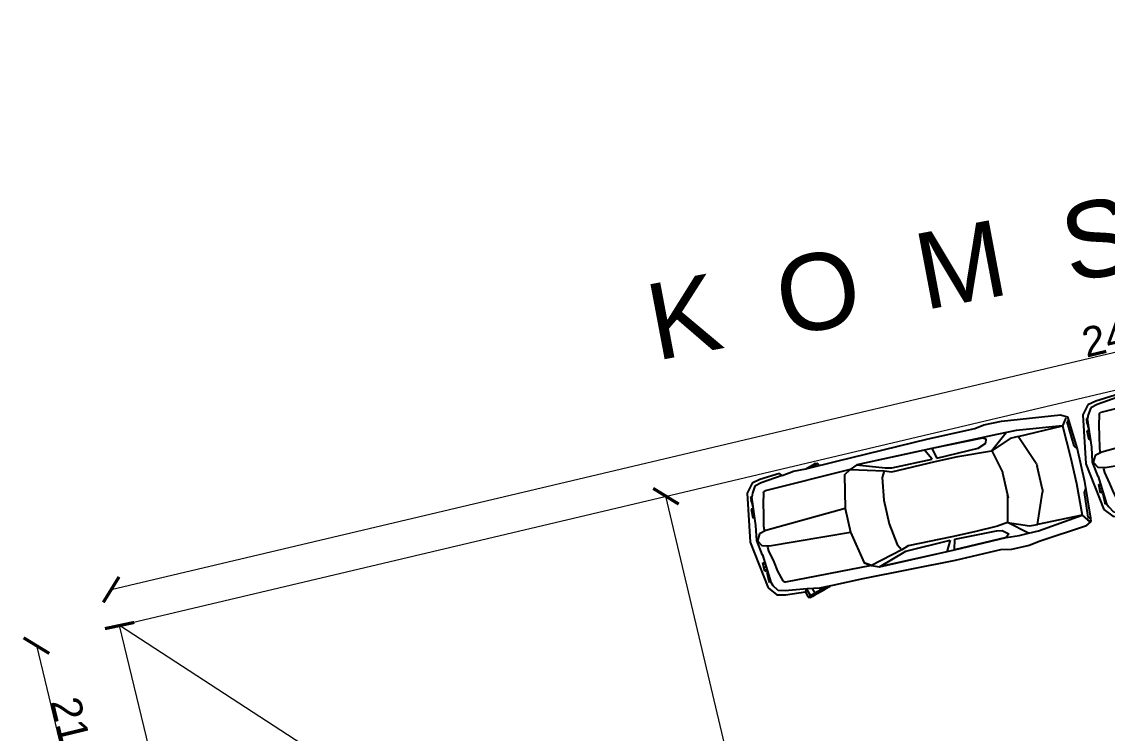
# Model space of a CAD drawing. Header units: millimetres. Extents: x 38129 to 72024, y -56282 to 16512.
# Drawn here: x 40684.6 to 40812.5, y -44428 to -44344.1 of the extents above; entities that cross this region are included whole.
import ezdxf

# ---------------------------------------------------------------- set-up
doc = ezdxf.new("R2010")
doc.units = ezdxf.units.MM
for name, color, linetype, lineweight in [('ARABA', 167, 'Continuous', 25), ('DIŞÖLÇÜ', 37, 'Continuous', 0), ('mahal', 7, 'Continuous', 5)]:
    doc.layers.add(name, color=color, linetype=linetype, lineweight=lineweight)
doc.styles.get("Standard").update_dxf_attribs({"font": 'arial.ttf'})
doc.dimstyles.new('VAZIYET', dxfattribs={"dimtxt": 35, "dimasz": 25, "dimexe": 12, "dimexo": 2, "dimtad": 1, "dimdec": 0, "dimzin": 12, "dimtxsty": 'Standard', "dimblk": 'ARCHTICK', "dimcen": -8, "dimse1": 1, "dimse2": 1, "dimadec": 0, "dimazin": 0, "dimtfac": 1, "dimtdec": 0, "dimtmove": 0, "dimatfit": 3, "dimldrblk": 'DOT', "dimfxl": 0, "dimarcsym": 0})

# ---------------------------------------------------------------- blocks, each defined once
blk = doc.blocks.new('_ArchTick')
at = {"color": 0, "linetype": 'ByBlock', "const_width": 0.15}
blk.add_lwpolyline([(-0.5, -0.5), (0.5, 0.5)], dxfattribs=at)
blk = doc.blocks.new('*D76')
at = {"layer": 'Defpoints', "color": 0, "transparency": 16777216}
for p in [(39938.2, -23171), (39948.2, -23213.3), (37545, -23782.5)]:
    blk.add_point(p, dxfattribs=at)
at = {"layer": 'DIŞÖLÇÜ', "color": 0, "lineweight": -2, "transparency": 16777216}
blk.add_line((37535, -23740.2), (39938.2, -23171), dxfattribs=at)
at = {"layer": 'DIŞÖLÇÜ', "color": 0, "lineweight": -2, "transparency": 16777216, "xscale": 25, "yscale": 25, "zscale": 25}
for p, rotation in [((39938.2, -23171), 13.32625407379198), ((37535, -23740.2), 193.326254073792)]:
    blk.add_blockref('_ArchTick', p, dxfattribs=dict(at, rotation=rotation))
at = {"layer": 'DIŞÖLÇÜ', "color": 0, "transparency": 16777216, "insert": (38732.3, -23437.6), "char_height": 35, "attachment_point": 5, "rotation": 13.3263}
blk.add_mtext('2470', dxfattribs=at)
blk = doc.blocks.new('_Dot')
at = {"color": 0, "lineweight": -2}
blk.add_line((-0.5, 0), (-1, 0), dxfattribs=at)
at = {"color": 0, "lineweight": 30, "const_width": 0.5}
blk.add_lwpolyline([(-0.25, 0, 1), (0.25, 0, 1)], format="xyb", close=True, dxfattribs=at)
blk = doc.blocks.new('*D65')
at = {"layer": 'Defpoints', "color": 0, "transparency": 16777216}
for p in [(37545, -23782.5), (37596, -23993.5), (37498, -24017.2)]:
    blk.add_point(p, dxfattribs=at)
at = {"layer": 'DIŞÖLÇÜ', "color": 0, "lineweight": -2, "transparency": 16777216}
blk.add_line((37447, -23806.2), (37498, -24017.2), dxfattribs=at)
at = {"layer": 'DIŞÖLÇÜ', "color": 0, "lineweight": -2, "transparency": 16777216, "xscale": 25, "yscale": 25, "zscale": 25}
for p, rotation in [((37447, -23806.2), 103.593712434733), ((37498, -24017.2), 283.593712434733)]:
    blk.add_blockref('_ArchTick', p, dxfattribs=dict(at, rotation=rotation))
at = {"layer": 'DIŞÖLÇÜ', "color": 0, "transparency": 16777216, "insert": (37490.2, -23907.4), "char_height": 35, "attachment_point": 5, "rotation": 283.5937}
blk.add_mtext('217', dxfattribs=at)
blk = doc.blocks.new('ARABA PLAN2')
at = {"layer": 'ARABA'}
for p, q in [((-383.6, 66.6), (-390.9, 62.5)), ((-315.1, 74.1), (-383.6, 66.6)), ((-294, 74.4), (-315.1, 74.1)), ((-283.2, 72.6), (-294, 74.4)), ((-227.6, 72.6), (-283.2, 72.6)), ((-118.5, 70.2), (-227.6, 72.6)), ((-81.7, 69.3), (-118.5, 70.2)), ((-96.6, 72.2), (-97.3, 69.8)), ((-93.8, 73.1), (-96.6, 72.2)), ((-96.6, 72.2), (-87.4, 69.5)), ((-93.6, 71.3), (-94.3, 69.6)), ((-92.5, 72.6), (-93.8, 73.1)), ((-91.1, 72.2), (-93.6, 71.3)), ((-93.6, 71.3), (-93.6, 71.3)), ((-81.7, 69.3), (-92.5, 72.6)), ((-66.9, 69.8), (-81.7, 69.3)), ((-52.9, 67.5), (-66.9, 69.8)), ((-52.9, 67.5), (-50.4, 70.5)), ((-52.9, 67.5), (-27.5, 64.5)), ((-50.4, 70.5), (-26.8, 68.8)), ((-27.5, 64.5), (-19.5, 62.3)), ((-26.8, 68.8), (-17.1, 66.6)), ((-17.1, 66.6), (-8.9, 56.5)), ((-391.4, 58.5), (-393.8, 23.6)), ((-390.9, 62.5), (-391.4, 58.5)), ((-391.4, 58.5), (-388.8, 57)), ((-388.8, 57), (-390.9, 28)), ((-389.2, 61.3), (-387.6, 60)), ((-387.6, 60), (-383, 53.4)), ((-383, 53.4), (-384.3, 16)), ((-383, 53.4), (-329.2, 60)), ((-330, 52.7), (-383, 53.4)), ((-343.6, 17.3), (-330, 52.7)), ((-330, 52.7), (-320.5, 52.2)), ((-329.2, 60), (-306.3, 60.3)), ((-320.5, 52.2), (-296.6, 42.9)), ((-296.3, 42.9), (-317.6, 60.1)), ((-306.3, 60.3), (-229.1, 60.6)), ((-293.1, 57.7), (-289.1, 59.7)), ((-291.6, 53), (-293.1, 57.7)), ((-281.9, 49.3), (-291.6, 53)), ((-289.1, 59.7), (-229.3, 60.5)), ((-229.3, 60.5), (-232.5, 48.4)), ((-229.1, 60.6), (-140.1, 60.9)), ((-227.1, 48.4), (-220.4, 60.6)), ((-220.4, 60.6), (-140.1, 60.9)), ((-171.7, 50.5), (-179, 48.8)), ((-140.1, 60.9), (-171.7, 50.5)), ((-131.6, 57.3), (-169.8, 47.3)), ((-140.1, 60.9), (-131.6, 57.3)), ((-131.6, 57.3), (-123.9, 52.6)), ((-123.9, 52.6), (-131.6, 57.3)), ((-131.6, 57.3), (-29.9, 54.5)), ((-123.9, 52.6), (-116.1, 14.4)), ((-27.5, 52.6), (-24.2, 40.3)), ((-19.5, 62.3), (-14.9, 55)), ((-14.9, 55), (-13.2, 50.9)), ((-10.7, 17.7), (-13.2, 50.9)), ((-13.2, 50.9), (-11.8, 50.9)), ((-11.8, 50.9), (-11.8, 49.9)), ((-8.9, 56.5), (0, 0)), ((-296.6, 42.9), (-303.1, 16.9)), ((-256.8, 44.9), (-296.3, 42.9)), ((-232.5, 48.4), (-281.9, 49.3)), ((-229.6, 45), (-256.8, 44.9)), ((-178.1, 44.4), (-229.6, 45)), ((-179, 48.8), (-227.1, 48.4)), ((-169.8, 47.3), (-178.1, 44.4)), ((-169.8, 47.3), (-165.8, 40.1)), ((-165.8, 40.1), (-162.1, 14.1)), ((-24.2, 40.3), (-22.2, 28.6)), ((-13.1, 49.9), (-11.8, 49.9)), ((-11.8, 47.9), (-12.9, 47.9)), ((-12.7, 45), (-11.8, 45)), ((-12.5, 42.2), (-11.7, 42.2)), ((-11.7, 39.8), (-12.3, 39.8)), ((-11.8, 39.2), (-12.3, 39.2)), ((-11.8, 49.9), (-11.8, 39.2)), ((-11.8, 45), (-11.8, 47.9)), ((-11.8, 45), (-11.8, 45)), ((-390.9, 28), (-393.8, 23.6)), ((-22.2, 28.6), (-19.2, 14.8)), ((-12.1, 37.2), (-9.3, 37.2)), ((-12, 35.7), (-9.3, 35.7)), ((-9.3, 32.2), (-11.8, 32.2)), ((-11.5, 28.6), (-9.3, 28.6)), ((-9.3, 27.1), (-11.4, 27.1)), ((-9.3, 37.2), (-9.3, 27.1)), ((-393.8, 23.6), (-394, -15.3)), ((-384.3, 16), (-384.3, -15.5)), ((-344.2, -13.8), (-344.2, 14.3)), ((-303.3, 15.1), (-303.3, -14.6)), ((-162.1, 14.1), (-162.1, -14)), ((-116.1, 14.4), (-116.1, -13.9)), ((-116.1, 14.4), (-20.8, 9.5)), ((-19.2, 14.8), (-18.8, 10.6)), ((-7.9, 0.3), (-10.7, 17.7)), ((-20.8, 9.5), (-12.5, 7.2)), ((-18.8, 10.6), (-18.8, 8.9)), ((-12.5, 7.2), (-8.6, 0)), ((-8.6, 0), (-12.5, -6.7)), ((-10.7, -17.5), (-7.9, 0.3)), ((0, 0), (-8.9, -56)), ((-303.1, -11.4), (-296.3, -42.4)), ((-20.8, -9), (-116.1, -13.9)), ((-12.5, -6.7), (-20.8, -9)), ((-19.2, -14.3), (-18.8, -10.1)), ((-18.8, -10.1), (-18.8, -8.4)), ((-394, -15.3), (-391.4, -58.1)), ((-393.8, -23.1), (-390.9, -27.5)), ((-384.3, -15.5), (-382.9, -52.9)), ((-330, -52.2), (-343.6, -16.8)), ((-162.1, -14), (-165.8, -39.6)), ((-116.1, -13.9), (-123.9, -52.1)), ((-22.2, -28.1), (-19.2, -14.3)), ((-10.7, -17.2), (-13.2, -50.4)), ((-390.9, -27.5), (-388.8, -56.5)), ((-24.2, -39.8), (-22.2, -28.1)), ((-12.1, -36.7), (-9.3, -36.7)), ((-12, -35.2), (-9.3, -35.2)), ((-9.3, -31.7), (-11.8, -31.7)), ((-11.5, -28.1), (-9.3, -28.1)), ((-9.3, -26.6), (-11.4, -26.6)), ((-9.3, -36.7), (-9.3, -26.6)), ((-296.3, -42.4), (-320.5, -51.7)), ((-317.6, -59.6), (-296.3, -42.4)), ((-296.3, -42.4), (-284.1, -44)), ((-288.2, -49.8), (-294.9, -55.2)), ((-281.9, -48.8), (-288.2, -49.8)), ((-284.1, -44), (-256.8, -44.4)), ((-232.5, -47.9), (-281.9, -48.8)), ((-256.8, -44.4), (-229.6, -44.5)), ((-229.3, -60), (-232.5, -47.9)), ((-229.6, -44.5), (-178.1, -43.9)), ((-227.1, -47.9), (-220.4, -60.1)), ((-174.2, -49.3), (-227.1, -47.9)), ((-178.1, -43.9), (-169.8, -46.8)), ((-140.1, -60.4), (-174.2, -49.3)), ((-165.8, -39.6), (-169.8, -46.8)), ((-169.8, -46.8), (-131.6, -56.8)), ((-27.5, -52.1), (-24.2, -39.8)), ((-13.1, -49.4), (-11.8, -49.4)), ((-11.8, -47.4), (-12.9, -47.4)), ((-12.7, -44.5), (-11.8, -44.5)), ((-12.5, -41.7), (-11.7, -41.7)), ((-11.8, -38.7), (-12.3, -38.7)), ((-11.7, -39.3), (-12.3, -39.3)), ((-11.8, -49.4), (-11.8, -38.7)), ((-11.8, -44.5), (-11.8, -47.4)), ((-11.8, -44.5), (-11.8, -44.5)), ((-11.8, -50.4), (-11.8, -49.4)), ((-388.8, -56.5), (-391.4, -58.1)), ((-391.4, -58.1), (-390.9, -62)), ((-389.2, -60.8), (-390.9, -62)), ((-390.9, -62), (-383.6, -66.1)), ((-387.6, -59.5), (-389.2, -60.8)), ((-382.9, -52.9), (-387.6, -59.5)), ((-382.9, -52.9), (-330, -52.2)), ((-329.2, -59.5), (-382.9, -52.9)), ((-320.5, -51.7), (-330, -52.2)), ((-317.6, -59.6), (-329.2, -59.5)), ((-306.3, -59.8), (-317.6, -59.6)), ((-291.2, -59.1), (-306.3, -59.8)), ((-294.9, -55.2), (-291.2, -59.1)), ((-229.3, -60), (-291.2, -59.1)), ((-291.2, -59.1), (-229.3, -60)), ((-140.1, -60.4), (-229.3, -60)), ((-220.4, -60.1), (-140.1, -60.4)), ((-131.6, -56.8), (-140.1, -60.4)), ((-123.9, -52.1), (-131.6, -56.8)), ((-131.6, -56.8), (-123.9, -52.1)), ((-131.6, -56.8), (-29.9, -54)), ((-27.5, -64), (-19.5, -61.8)), ((-19.5, -61.8), (-14.9, -54.5)), ((-8.9, -56), (-17.1, -66.1)), ((-13.2, -50.4), (-14.9, -54.5)), ((-13.2, -50.4), (-11.8, -50.4)), ((-383.6, -66.1), (-328.6, -71.6)), ((-328.6, -71.6), (-315.1, -73.6)), ((-315.1, -73.6), (-294, -73.9)), ((-294, -73.9), (-281.6, -71.6)), ((-281.6, -71.6), (-227.6, -72.1)), ((-227.6, -72.1), (-118.5, -69.7)), ((-118.5, -69.7), (-82.3, -69.7)), ((-82.3, -69.7), (-66.9, -69.3)), ((-77, -70.5), (-79.7, -69.7)), ((-69.3, -73), (-77, -70.5)), ((-74.6, -69.5), (-68, -71.7)), ((-62.3, -75.2), (-69.3, -73)), ((-68, -71.7), (-69.2, -73)), ((-67.2, -69.4), (-68, -71.7)), ((-68, -71.7), (-60.5, -74.1)), ((-66.9, -69.3), (-52.9, -67)), ((-60.5, -74.1), (-62.5, -75.2)), ((-57.4, -76.8), (-62.3, -75.2)), ((-58.6, -68.1), (-60.5, -74.1)), ((-60.5, -74.1), (-54.9, -75.9)), ((-52.4, -67.9), (-54.9, -75.9)), ((-52.9, -67), (-27.5, -64)), ((-50.4, -70), (-52.9, -67)), ((-49.7, -69.7), (-51.9, -76.8)), ((-26.8, -68.3), (-50.4, -70)), ((-17.1, -66.1), (-26.8, -68.3)), ((-54.9, -75.9), (-57.4, -76.8)), ((-54.7, -77.7), (-57.4, -76.8)), ((-54.9, -75.9), (-51.9, -76.8)), ((-51.9, -76.8), (-54.7, -77.7))]:
    blk.add_line(p, q, dxfattribs=at)
for centre, radius, start, end in [((-30, 52), 2.55, 14.836, 88.4014), ((-335.7, 14.3), 8.5, 158.9292, 180), ((-294.8, 15.1), 8.5, 168.1297, 180), ((-328.8, -11.4), 25.7, 352.9, 0.0069), ((-335.7, -13.8), 8.5, 180, 201.0708), ((-30, -51.5), 2.55, 271.5986, 345.164)]:
    blk.add_arc(centre, radius, start, end, dxfattribs=at)
blk = doc.blocks.new('*D93')
at = {"layer": 'Defpoints', "color": 0, "transparency": 16777216}
for p in [(38188.4, -23630.1), (38188.4, -23630.1), (38348.4, -24305.2)]:
    blk.add_point(p, dxfattribs=at)
at = {"layer": 'DIŞÖLÇÜ', "color": 0, "lineweight": -2, "transparency": 16777216}
blk.add_line((38348.4, -24305.2), (38188.4, -23630.1), dxfattribs=at)
at = {"layer": 'DIŞÖLÇÜ', "color": 0, "lineweight": -2, "transparency": 16777216, "xscale": 25, "yscale": 25, "zscale": 25}
for p, rotation in [((38188.4, -23630.1), 103.3262540737925), ((38348.4, -24305.2), 283.3262540737925)]:
    blk.add_blockref('_ArchTick', p, dxfattribs=dict(at, rotation=rotation))
at = {"layer": 'DIŞÖLÇÜ', "color": 0, "transparency": 16777216, "insert": (38286.4, -23963.4), "char_height": 35, "attachment_point": 5, "rotation": 283.3263}
blk.add_mtext('694', dxfattribs=at)
blk = doc.blocks.new('*D94')
at = {"layer": 'Defpoints', "color": 0, "transparency": 16777216}
for p in [(37545, -23782.5), (37545, -23782.5), (38348.4, -24305.2)]:
    blk.add_point(p, dxfattribs=at)
at = {"layer": 'DIŞÖLÇÜ', "color": 0, "lineweight": -2, "transparency": 16777216}
blk.add_line((38348.4, -24305.2), (37545, -23782.5), dxfattribs=at)
at = {"layer": 'DIŞÖLÇÜ', "color": 0, "lineweight": -2, "transparency": 16777216, "xscale": 25, "yscale": 25, "zscale": 25}
for p, rotation in [((37545, -23782.5), 146.9534091128103), ((38348.4, -24305.2), 326.9534091128103)]:
    blk.add_blockref('_ArchTick', p, dxfattribs=dict(at, rotation=rotation))
at = {"layer": 'DIŞÖLÇÜ', "color": 0, "transparency": 16777216, "insert": (37956.8, -24028.4), "char_height": 35, "attachment_point": 5, "rotation": 326.9534}
blk.add_mtext('958', dxfattribs=at)
blk = doc.blocks.new('E34ED')
for p, q in [((37545, -23782.5), (39948.2, -23213.3)), ((37596, -23993.5), (37545, -23782.5))]:
    blk.add_line(p, q)
at = {"layer": 'ARABA', "extrusion": (0, 0, -1), "xscale": 1.015379105054308, "yscale": 1.015379105054308, "zscale": -1.015379105054307, "rotation": 347.4857548665366}
for p in [(-38683.1, -23592), (-38287.6, -23684.4)]:
    blk.add_blockref('ARABA PLAN2', p, dxfattribs=at)
at = {"layer": 'mahal', "insert": (38160, -23382.1), "char_height": 90, "attachment_point": 1, "rotation": 10.6932}
blk.add_mtext_dynamic_manual_height_columns('K  O  M  S  U    P  A  R  S  E  L', width=2477.29, gutter_width=12.5, heights=[0], dxfattribs=at)
at = {"layer": 'DIŞÖLÇÜ'}
for p1, p2, distance, picture, middle in [((37545, -23782.5), (39948.2, -23213.3), 43.5, '*D76', (38732.3, -23437.6)), ((38348.4, -24305.2), (38188.4, -23630.1), 0, '*D93', (38286.4, -23963.4)), ((38348.4, -24305.2), (37545, -23782.5), 0, '*D94', (37956.8, -24028.4)), ((37545, -23782.5), (37596, -23993.5), -100.8, '*D65', (37490.2, -23907.4))]:
    dim = blk.add_aligned_dim(p1=p1, p2=p2, distance=distance, dimstyle='VAZIYET', dxfattribs=at)
    dim.commit()
    dim.dimension.update_dxf_attribs({"geometry": picture, "text_midpoint": middle})

msp = doc.modelspace()

# ---------------------------------------------------------------- block references
at = {"layer": 'DIŞÖLÇÜ', "xscale": 0.1, "yscale": 0.1, "zscale": 0.1}
msp.add_blockref('E34ED', (36941.64, -42037.03), dxfattribs=at)

doc.saveas('drawing.dxf')
